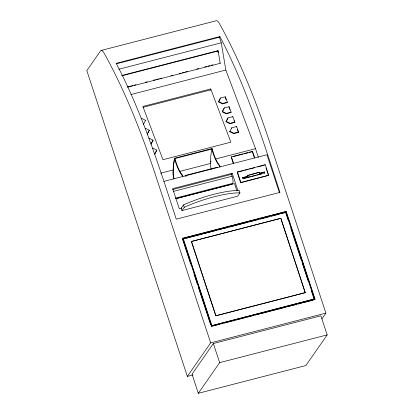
<?xml version="1.0" encoding="UTF-8"?>
<svg xmlns="http://www.w3.org/2000/svg" width="414" height="414" viewBox="0 0 414 414"><rect width="100%" height="100%" fill="white"/><g stroke="black" fill="none" stroke-linecap="round" stroke-linejoin="round"><path stroke-width="0.62" d="M210.881 162.179L210.938 160.963M220.119 166.858L219.653 165.429A20.358 5.605 75.5 0 1 212.237 148.936L212.108 148.543L174.449 158.257L173.394 164.865L173.021 172.861A8.979 2.474 75.5 0 0 173.87 178.884M141.49 118.808L141.65 118.373L145.557 120.339L145.392 120.774M143.699 123.791L143.534 124.226L145.557 120.339M145.242 128.733L145.402 128.304L149.304 130.265L147.286 134.152L149.304 130.265M148.988 138.664L149.149 138.229L153.056 140.191L151.038 144.077L153.056 140.191M152.74 148.59L152.901 148.155L156.802 150.122L154.784 154.003L156.802 150.122M210.296 90.159L210.747 88.943L142.856 106.465L162.966 159.711L230.857 142.188L210.747 88.943M218.504 101.906L220.522 98.025L225.325 96.783L227.369 102.196L227.208 102.631L222.411 103.873L218.504 101.906L220.522 98.025M222.411 103.873L222.572 103.438L227.369 102.196M225.164 97.218L225.325 96.783M222.256 111.832L224.274 107.95L229.077 106.708L231.121 112.127L230.96 112.561L226.158 113.798L222.256 111.832L224.274 107.95M226.158 113.798L226.318 113.364L231.121 112.127M228.916 107.143L229.077 106.708M226.003 121.763L228.021 117.876L232.823 116.639L234.867 122.052L234.707 122.487L229.91 123.724L226.003 121.763L228.021 117.876M229.91 123.724L230.07 123.289L234.867 122.052M232.663 117.069L232.823 116.639M229.754 131.688L229.915 131.254L233.817 133.22L238.619 131.978L236.575 126.565L231.773 127.802L229.754 131.688L233.656 133.65L238.459 132.413L238.619 131.978M231.612 128.237L231.773 127.802M233.656 133.65L233.817 133.22M236.415 127L236.575 126.565M219.172 37.612L219.901 36.561C245.781 86.05 262.828 139.43 279.942 192.391L176.245 219.151C159.131 166.19 142.085 112.805 116.205 63.321L219.901 36.561M185.125 176.343L185.819 175.345L217.505 167.168M183.48 204.914L181.187 208.206L181.963 210.566L237.652 196.195L239.944 192.903L239.168 190.549A44.194 9.791 -18.2 0 0 183.48 204.914L184.256 207.274L181.963 210.566M254.734 158.024L252.55 151.389L231.426 156.839L231.219 157.139L233.403 163.773M190.75 264.199L182.32 238.562L182.527 238.262L286.224 211.502L315.126 299.41L211.43 326.17L182.527 238.262M183.086 238.987L285.836 212.227L314.361 298.986L211.611 325.746L183.086 238.987L184.96 238.5M231.193 174.729L232.202 173.275L237.998 190.911M237.408 171.95L237.201 172.25L240.653 182.76L268.707 175.277L265.25 164.762L237.408 171.95L240.865 182.46L240.653 182.76M252.55 151.389L252.343 151.684L254.129 157.118M191.366 241.497L280.889 218.297L305.232 292.708L215.792 315.789L191.366 241.497L280.889 218.297M172.555 189.54L231.462 174.335L232.094 176.245A5.837 1.604 75.5 0 1 232.694 183.345L232.166 184.101L175.738 198.663M259.407 172.224L247.681 175.495L259.407 172.224L259.516 173.476L259.2 172.524M247.888 175.194L247.991 176.452L242.231 177.937M265.25 164.762L257.617 166.982M264.313 172.24L264.525 171.939L264.629 173.197L264.313 172.24L259.516 173.476M182.32 238.562L286.224 211.502M285.629 212.522L285.836 212.227M215.792 315.789L305.315 292.589M211.611 325.746L314.361 298.986M210.669 342.864L154.122 170.873C140.656 130.431 124.857 90.609 104.193 53.261A11.344 3.126 75.5 0 0 100.524 50.922L86.821 70.613L187.356 376.378L210.669 342.864L325.885 313.134L269.338 141.143C255.873 100.7 240.079 60.879 219.415 23.531A11.344 3.126 75.5 0 0 216.444 20.7L101.228 50.43M213.355 343.532L192.029 374.189L198.311 393.3L305.848 365.552L327.179 334.895L320.891 315.784L213.355 343.532L219.643 362.643L198.311 393.3M321.88 318.894L325.885 313.134M116.375 63.813L219.446 37.213L221.283 42.802L225.821 70.049L255.526 148.688L258.341 157.253M118.839 69.236L221.283 42.802M122.006 75.446L217.816 50.72L218.152 50.958L220.212 63.306L127.533 87.219M121.721 75.84L218.152 50.958M127.822 86.826L132.832 85.532M134.084 85.206L135.963 84.725M145.355 82.298L147.234 81.817M153.496 80.197L155.374 79.716M156.627 79.39L158.505 78.908M159.757 78.582L161.636 78.096M171.029 75.674L172.907 75.188M179.169 73.573L181.047 73.087M182.3 72.766L184.178 72.279M185.431 71.958L187.309 71.472M196.702 69.05L198.58 68.564M204.842 66.949L206.721 66.463M207.973 66.142L209.851 65.655M211.104 65.334L212.982 64.848M130.871 94.552L225.821 70.049M143.058 107.314L210.788 89.838M212.237 148.936L174.579 158.655L173.538 165.202L173.171 173.114A8.565 2.36 75.5 0 0 173.983 178.858M160.575 173.192L173.068 169.968M215.544 159.007L255.526 148.688M233.082 156.658L243.023 154.091M244.265 153.77L247.996 152.807M249.238 152.487L251.722 151.845M179.345 171.52L210.824 163.395M174.449 158.257L174.579 158.655A20.358 5.605 75.5 0 0 181.994 175.148L182.383 175.05L182.848 176.473M211.254 169.243A8.565 2.36 75.5 0 1 210.441 163.494L210.809 155.581L211.854 149.035A20.358 5.605 75.5 0 0 219.265 165.533L219.653 165.429M163.887 181.368L266.958 154.769L279.522 192.991M232.202 173.275L172.674 188.639L179.267 208.703L181.751 208.066M237.817 172.089L243.385 170.651M244.622 170.33L248.338 169.373M249.575 169.057L254.527 167.779M173.181 191.449L232.094 176.245M248.203 176.152L242.438 177.637L242.754 178.594L264.836 172.897M259.723 173.181L264.525 171.939M243.774 178.579L250.522 176.835M251.748 176.519L255.428 175.567M256.654 175.251L261.56 173.989M175.645 198.068L232.694 183.345M175.588 198.767L234.5 183.562L236.875 190.787M240.865 182.46L268.707 175.277M186.212 238.179L188.085 237.693M189.338 237.372L191.211 236.886M192.463 236.565L202.467 233.982M203.719 233.662L216.848 230.272M218.1 229.951L221.852 228.983M223.099 228.657L228.104 227.369M229.356 227.043L247.484 222.365M248.736 222.044L253.741 220.755M254.988 220.429L258.74 219.461M259.992 219.141L269.995 216.558M271.248 216.237L279.372 214.136M280.625 213.815L284.377 212.848M211.223 326.47L219.969 324.209M221.216 323.888L223.089 323.406M224.341 323.08L234.334 320.503M235.582 320.182L245.58 317.6M246.827 317.279L253.699 315.504M254.946 315.183L259.945 313.895M261.198 313.574L271.191 310.992M272.438 310.671L285.556 307.286M286.809 306.965L290.556 305.998M291.803 305.672L296.802 304.383M298.049 304.062L301.801 303.095M303.048 302.774L313.046 300.191M219.643 362.643L327.179 334.895M187.356 376.378L192.991 374.924M218.664 101.471L222.572 103.438M222.416 111.402L226.318 113.364M226.163 121.328L230.07 123.289M219.87 63.073L220.212 63.306M225.392 97.818L226.075 99.624M229.139 107.743L229.822 109.55M234.029 120.681L234.707 122.487M237.32 129.406L238.459 132.413M286.017 211.802L314.919 299.71M285.831 213.132L288.041 219.855M290.851 228.409L301.299 260.183M302.101 262.626L308.326 281.567M311.54 291.342L314.154 299.286M266.005 167.981L268.308 174.987M280.806 218.416L305.232 292.708M231.426 156.839L233.61 163.478M219.265 165.533L219.736 166.956M185.819 175.345L186.134 176.302M181.994 175.148L182.465 176.571M191.449 241.378L215.875 315.67M183.293 238.687L211.818 325.445M193.959 273.97L197.374 284.346M198.177 286.788L210.617 324.638M217.816 50.72L218.121 52.573M184.256 207.274A44.194 9.791 -18.2 0 1 239.944 192.903M182.383 175.05A20.358 5.605 75.5 0 1 174.967 158.552"/></g></svg>
